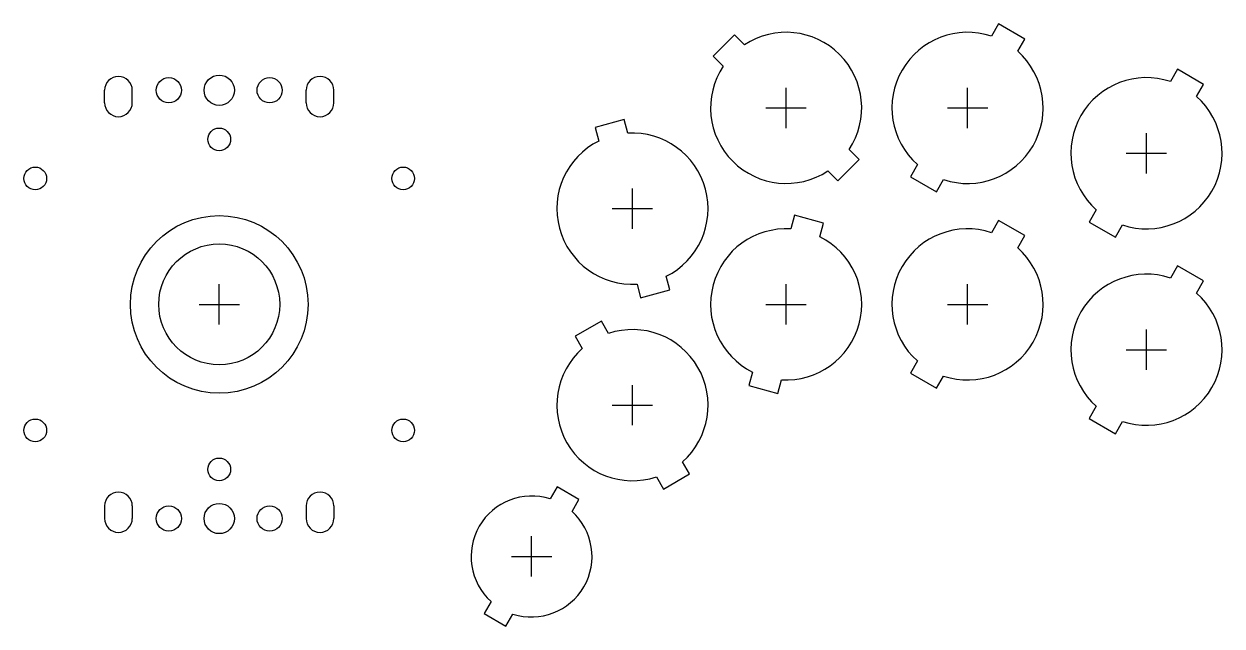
# Model space of a CAD drawing. Header units: millimetres. Extents: x -39 to 199, y -64 to 56.
import ezdxf

# ---------------------------------------------------------------- set-up
doc = ezdxf.new("R2010")
doc.units = ezdxf.units.MM
for name, color, linetype in [('BUTTONS_24', 1, 'Continuous'), ('BUTTONS_30', 5, 'Continuous'), ('GL_PLATE_HOLES', 2, 'Continuous'), ('JOYSTICK_BORE_24', 5, 'Continuous'), ('JOYSTICK_BORE_35.25', 3, 'Continuous'), ('REFERENCE', 8, 'Continuous')]:
    doc.layers.add(name, color=color, linetype=linetype)

msp = doc.modelspace()

# ---------------------------------------------------------------- linework, layer by layer
at = {"layer": 'BUTTONS_24'}
msp.add_lwpolyline([(65.68, -38.62, 0.809427), (53.95, -58.95), (52.56, -61.34), (56.89, -63.84), (58.28, -61.45, 0.809427), (70.01, -41.12), (71.39, -38.72), (67.06, -36.22)], format="xyb", close=True, dxfattribs=at)
at = {"layer": 'BUTTONS_30'}
for points in [[(153.25, 53.23, 0.816497), (138.55, 27.77), (137.15, 25.34), (142.35, 22.34), (143.75, 24.77, 0.816497), (158.45, 50.23), (159.85, 52.66), (154.65, 55.66)], [(99.99, 47.27, 0.816497), (120.77, 26.49), (122.75, 24.5), (127, 28.75), (125.01, 30.73, 0.816497), (104.23, 51.51), (102.25, 53.5), (98, 49.25)], [(188.75, 44.23, 0.816497), (174.05, 18.77), (172.65, 16.34), (177.85, 13.34), (179.25, 15.77, 0.816497), (193.95, 41.23), (195.35, 43.66), (190.15, 46.66)], [(75.3, 32.42, 0.816497), (82.91, 4.03), (83.63, 1.32), (89.43, 2.87), (88.7, 5.58, 0.816497), (81.09, 33.97), (80.37, 36.68), (74.57, 35.13)], [(113.41, 14.97, 0.816497), (105.8, -13.42), (105.07, -16.13), (110.87, -17.68), (111.59, -14.97, 0.816497), (119.2, 13.42), (119.93, 16.13), (114.13, 17.68)], [(153.25, 14.23, 0.816497), (138.55, -11.23), (137.15, -13.66), (142.35, -16.66), (143.75, -14.23, 0.816497), (158.45, 11.23), (159.85, 13.66), (154.65, 16.66)], [(188.75, 5.23, 0.816497), (174.05, -20.23), (172.65, -22.66), (177.85, -25.66), (179.25, -23.23, 0.816497), (193.95, 2.23), (195.35, 4.66), (190.15, 7.66)], [(72.05, -8.77, 0.816497), (86.75, -34.23), (88.15, -36.66), (93.35, -33.66), (91.95, -31.23, 0.816497), (77.25, -5.77), (75.85, -3.34), (70.65, -6.34)]]:
    msp.add_lwpolyline(points, format="xyb", close=True, dxfattribs=at)
at = {"layer": 'GL_PLATE_HOLES'}
for p, q in [((-22.75, 40), (-22.75, 42.5)), ((-17.25, 40), (-17.25, 42.5)), ((17.25, 40), (17.25, 42.5)), ((22.75, 40), (22.75, 42.5)), ((-22.75, -40), (-22.75, -42.5)), ((-17.25, -40), (-17.25, -42.5)), ((17.25, -40), (17.25, -42.5)), ((22.75, -40), (22.75, -42.5))]:
    msp.add_line(p, q, dxfattribs=at)
for centre, radius in [((0, 42.5), 3), ((-10, 42.5), 2.5), ((10, 42.5), 2.5), ((0, 32.75), 2.25), ((-36.5, 25), 2.25), ((36.5, 25), 2.25), ((-36.5, -25), 2.25), ((36.5, -25), 2.25), ((0, -32.75), 2.25), ((-10, -42.5), 2.5), ((0, -42.5), 3), ((10, -42.5), 2.5)]:
    msp.add_circle(centre, radius, dxfattribs=at)
for centre, start, end in [((-20, 42.5), 0, 180), ((20, 42.5), 0, 180), ((-20, 40), 180, 360), ((20, 40), 180, 360), ((-20, -40), 0, 180), ((20, -40), 0, 180), ((-20, -42.5), -180, 0), ((20, -42.5), -180, 0)]:
    msp.add_arc(centre, 2.75, start, end, dxfattribs=at)
at = {"layer": 'JOYSTICK_BORE_24'}
msp.add_circle((0, 0), 12, dxfattribs=at)
at = {"layer": 'JOYSTICK_BORE_35.25'}
msp.add_circle((0, 0), 17.62, dxfattribs=at)
at = {"layer": 'REFERENCE'}
for p, q in [((112.5, 35), (112.5, 43)), ((148.5, 35), (148.5, 43)), ((108.5, 39), (116.5, 39)), ((144.5, 39), (152.5, 39)), ((184, 26), (184, 34)), ((180, 30), (188, 30)), ((82, 15), (82, 23)), ((78, 19), (86, 19)), ((0, -4), (0, 4)), ((112.5, -4), (112.5, 4)), ((148.5, -4), (148.5, 4)), ((-4, 0), (4, 0)), ((108.5, 0), (116.5, 0)), ((144.5, 0), (152.5, 0)), ((184, -13), (184, -5)), ((180, -9), (188, -9)), ((82, -24), (82, -16)), ((78, -20), (86, -20)), ((61.98, -54.03), (61.98, -46.03)), ((57.98, -50.03), (65.98, -50.03))]:
    msp.add_line(p, q, dxfattribs=at)

doc.saveas('drawing.dxf')
